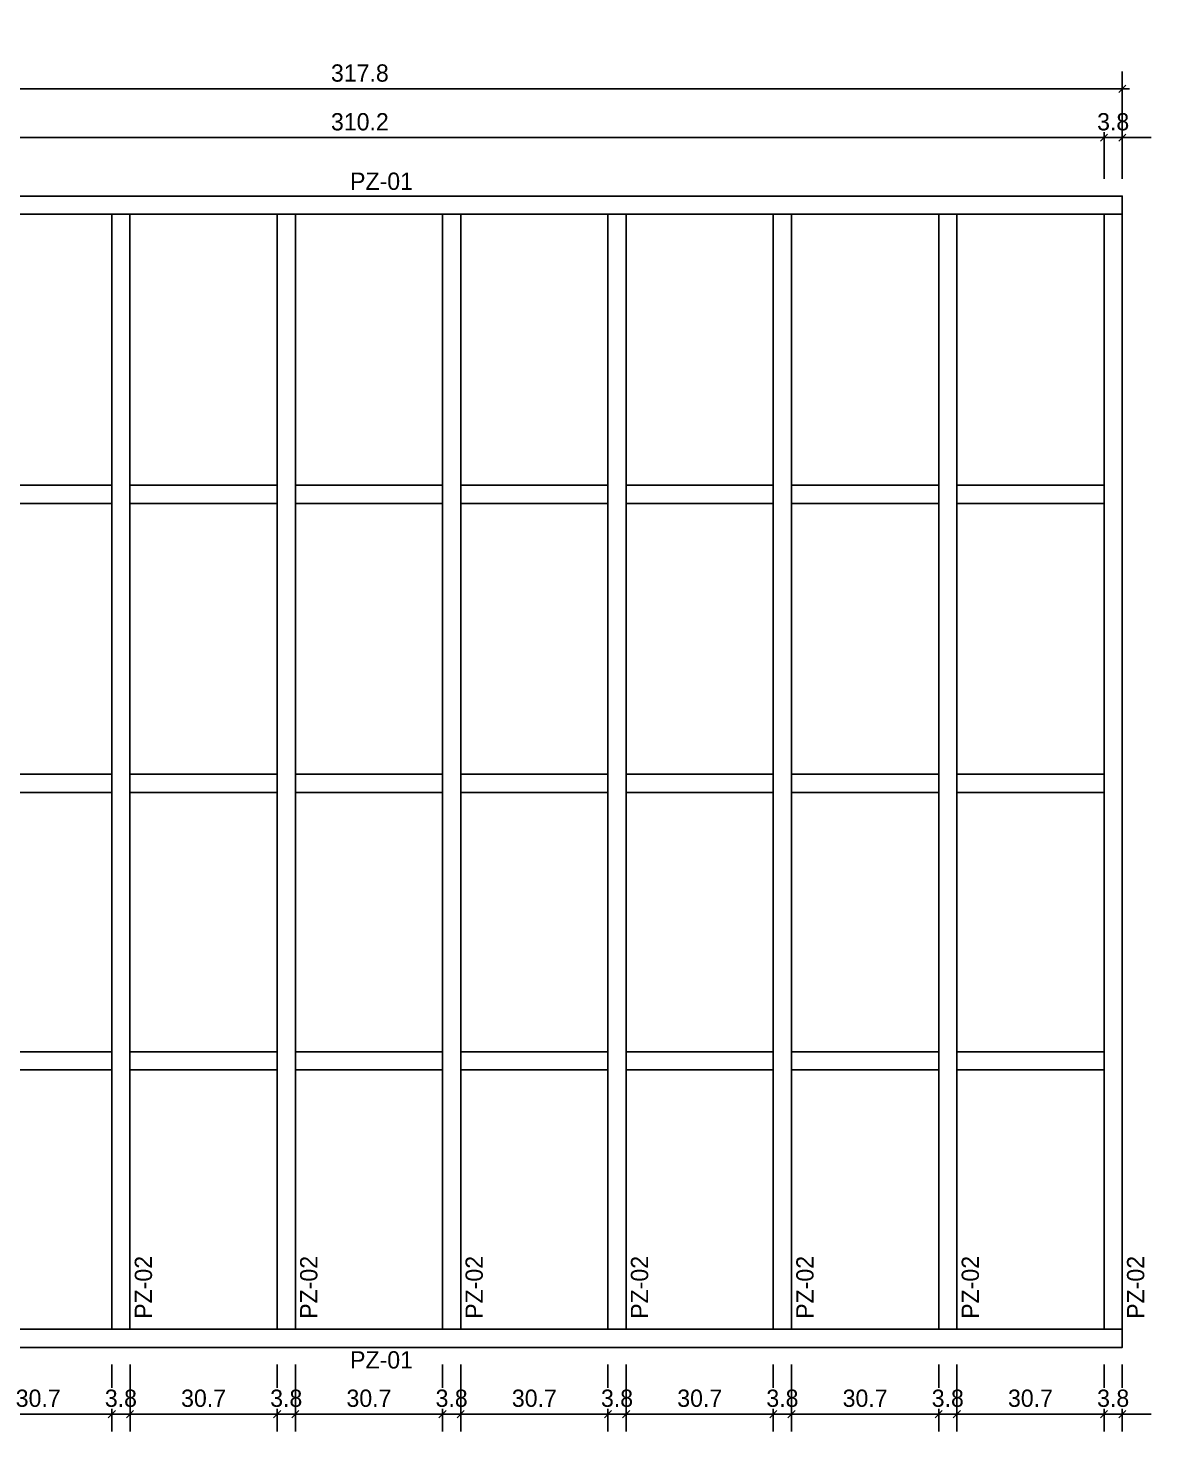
# Model space of a CAD drawing. Header units: millimetres. Extents: x 19458 to 19801, y 4351 to 4752.
# Drawn here: x 19537.325 to 19539.701, y 4504.776 to 4507.737 of the extents above; entities that cross this region are included whole.
import ezdxf

# ---------------------------------------------------------------- set-up
doc = ezdxf.new("R2010")
doc.units = ezdxf.units.MM
for name, color, linetype in [('0 @ 0.2', 7, 'Continuous'), ('cotas', 1, 'Continuous'), ('cotas @ 300', 1, 'Continuous'), ('cotas @ 400', 1, 'Continuous'), ('cotas @ 500', 1, 'Continuous'), ('PANELES PARED', 2, 'Continuous'), ('TEXTO @ 0.2', 2, 'Continuous')]:
    doc.layers.add(name, color=color, linetype=linetype)
doc.styles.add('century gothic', font='GOTHIC.TTF')
doc.styles.add('COTAS SMC', font='GOTHIC.TTF')
doc.dimstyles.new('ANOTATIVE 100 SMCONSTRUCCIONES', dxfattribs={"dimscale": 0, "dimtxt": 0.18, "dimasz": 0.15, "dimexe": 0.18, "dimexo": 0.09, "dimgap": 0.1, "dimtad": 1, "dimzin": 0, "dimdsep": 46, "dimtxsty": 'century gothic', "dimblk1": 'FLECHA1', "dimblk2": 'FLECHA1', "dimsah": 1, "dimcen": 0.18, "dimdle": 0.075, "dimclrd": 1, "dimclre": 1, "dimclrt": 2, "dimaunit": 1, "dimadec": 0, "dimazin": 0, "dimtfac": 0.75, "dimtix": 1, "dimtmove": 2, "dimatfit": 3, "dimfxl": 0.09, "dimtvp": 1.5, "dimtfill": 1, "dimtolj": 1, "dimtzin": 0, "dimarcsym": 0})
doc.dimstyles.new('ANOTATIVE CM SMCONSTRUCCIONES', dxfattribs={"dimscale": 0, "dimtxt": 0.18, "dimasz": 0.15, "dimexe": 0.18, "dimexo": 0.18, "dimgap": 0.07, "dimtad": 1, "dimdec": 1, "dimlfac": 100, "dimdsep": 46, "dimtxsty": 'century gothic', "dimblk1": 'FLECHA1', "dimblk2": 'FLECHA1', "dimsah": 1, "dimcen": 0.18, "dimdle": 0.075, "dimclrd": 1, "dimclre": 1, "dimclrt": 2, "dimaunit": 1, "dimadec": 0, "dimazin": 2, "dimtfac": 0.75, "dimtdec": 1, "dimtix": 1, "dimtmove": 2, "dimatfit": 3, "dimfxl": 0.09, "dimtvp": 1.5, "dimtfill": 1, "dimtolj": 1, "dimtzin": 0, "dimarcsym": 0})
doc.dimstyles.new('PIES SMCONSTRUCCIONES', dxfattribs={"dimscale": 0, "dimtxt": 0.18, "dimasz": 0.2, "dimexe": 0.18, "dimexo": 0, "dimgap": 0.1, "dimtad": 1, "dimdec": 0, "dimlfac": 39.370079, "dimzin": 0, "dimdsep": 46, "dimlunit": 4, "dimtxsty": 'COTAS SMC', "dimblk1": 'FLECHA1', "dimblk2": 'FLECHA1', "dimsah": 1, "dimcen": 0.2, "dimdle": 0.075, "dimclrd": 1, "dimclre": 1, "dimclrt": 2, "dimaunit": 1, "dimadec": 0, "dimazin": 0, "dimtfac": 0.75, "dimtdec": 0, "dimtix": 1, "dimtmove": 2, "dimatfit": 3, "dimfxl": 0.09, "dimtvp": 1.5, "dimtfill": 1, "dimtolj": 1, "dimtzin": 0, "dimarcsym": 0})

# ---------------------------------------------------------------- blocks, each defined once
blk = doc.blocks.new('FLECHA1')
at = {"color": 4}
blk.add_line((-0.246176, -0.248081), (0.248081, 0.25), dxfattribs=at)
at = {"color": 1}
blk.add_line((-1, 0), (0.496162, 0), dxfattribs=at)
blk = doc.blocks.new('*D1568')
at = {"layer": 'cotas', "color": 1, "lineweight": -2, "transparency": 16777216}
for p, q in [((19614.326, 4625.8448), (19614.326, 4700.8448)), ((19570.9836, 4550.8448), (19524.326, 4550.8448)), ((19614.326, 4548.4298), (19614.326, 4550.8448)), ((19570.5339, 4548.4298), (19524.326, 4548.4298)), ((19614.326, 4473.4298), (19614.326, 4398.4298))]:
    blk.add_line(p, q, dxfattribs=at)
at = {"layer": 'Defpoints', "color": 0, "transparency": 16777216}
for p in [(19614.326, 4550.8448), (19615.9836, 4550.8448), (19615.5339, 4548.4298)]:
    blk.add_point(p, dxfattribs=at)
at = {"layer": 'cotas', "color": 1, "lineweight": -2, "transparency": 16777216, "xscale": 75, "yscale": 75, "zscale": 75}
for p, rotation in [((19614.326, 4550.8448), 270), ((19614.326, 4548.4298), 90)]:
    blk.add_blockref('FLECHA1', p, dxfattribs=dict(at, rotation=rotation))
at = {"layer": 'cotas', "color": 2, "transparency": 16777216, "insert": (19517.3376, 4549.6373), "char_height": 90, "attachment_point": 5, "rotation": 90, "style": 'century gothic', "bg_fill": 3, "box_fill_scale": 1.1, "bg_fill_color": 256, "bg_fill_true_color": 13158600, "bg_fill_transparency": 0}
blk.add_mtext('\\A1;2.42', dxfattribs=at)
blk = doc.blocks.new('*D1614')
at = {"layer": 'cotas', "color": 1, "lineweight": -2, "transparency": 16777216}
for p, q in [((19614.326, 4595.8448), (19614.326, 4640.8448)), ((19588.9836, 4550.8448), (19560.326, 4550.8448)), ((19614.326, 4548.4298), (19614.326, 4550.8448)), ((19588.5339, 4548.4298), (19560.326, 4548.4298)), ((19614.326, 4503.4298), (19614.326, 4458.4298))]:
    blk.add_line(p, q, dxfattribs=at)
at = {"layer": 'Defpoints', "color": 0, "transparency": 16777216}
for p in [(19614.326, 4550.8448), (19615.9836, 4550.8448), (19615.5339, 4548.4298)]:
    blk.add_point(p, dxfattribs=at)
at = {"layer": 'cotas', "color": 1, "lineweight": -2, "transparency": 16777216, "xscale": 45, "yscale": 45, "zscale": 45}
for p, rotation in [((19614.326, 4550.8448), 270), ((19614.326, 4548.4298), 90)]:
    blk.add_blockref('FLECHA1', p, dxfattribs=dict(at, rotation=rotation))
at = {"layer": 'cotas', "color": 2, "transparency": 16777216, "insert": (19556.133, 4549.6373), "char_height": 54, "attachment_point": 5, "rotation": 90, "style": 'century gothic', "bg_fill": 3, "box_fill_scale": 1.1, "bg_fill_color": 256, "bg_fill_true_color": 13158600, "bg_fill_transparency": 0}
blk.add_mtext('\\A1;2.42', dxfattribs=at)
blk = doc.blocks.new('*D1620')
at = {"layer": 'cotas', "color": 1, "lineweight": -2, "transparency": 16777216}
for p, q in [((19614.326, 4610.8448), (19614.326, 4670.8448)), ((19579.9836, 4550.8448), (19542.326, 4550.8448)), ((19614.326, 4548.4298), (19614.326, 4550.8448)), ((19579.5339, 4548.4298), (19542.326, 4548.4298)), ((19614.326, 4488.4298), (19614.326, 4428.4298))]:
    blk.add_line(p, q, dxfattribs=at)
at = {"layer": 'Defpoints', "color": 0, "transparency": 16777216}
for p in [(19614.326, 4550.8448), (19615.9836, 4550.8448), (19615.5339, 4548.4298)]:
    blk.add_point(p, dxfattribs=at)
at = {"layer": 'cotas', "color": 1, "lineweight": -2, "transparency": 16777216, "xscale": 60, "yscale": 60, "zscale": 60}
for p, rotation in [((19614.326, 4550.8448), 270), ((19614.326, 4548.4298), 90)]:
    blk.add_blockref('FLECHA1', p, dxfattribs=dict(at, rotation=rotation))
at = {"layer": 'cotas', "color": 2, "transparency": 16777216, "insert": (19536.7353, 4549.6373), "char_height": 72, "attachment_point": 5, "rotation": 90, "style": 'century gothic', "bg_fill": 3, "box_fill_scale": 1.1, "bg_fill_color": 256, "bg_fill_true_color": 13158600, "bg_fill_transparency": 0}
blk.add_mtext('\\A1;2.42', dxfattribs=at)
blk = doc.blocks.new('*D1623')
at = {"layer": 'cotas', "color": 1, "lineweight": -2, "transparency": 16777216}
for p, q in [((19620.0128, 4651.7533), (19620.0128, 4751.7533)), ((19620.4168, 4551.7533), (19530.0128, 4551.7533)), ((19620.0128, 4550.5333), (19620.0128, 4551.7533)), ((19620.4168, 4550.5333), (19530.0128, 4550.5333)), ((19620.0128, 4450.5333), (19620.0128, 4350.5333))]:
    blk.add_line(p, q, dxfattribs=at)
at = {"layer": 'Defpoints', "color": 0, "transparency": 16777216}
for p in [(19620.0128, 4551.7533), (19620.4168, 4551.7533), (19620.4168, 4550.5333)]:
    blk.add_point(p, dxfattribs=at)
at = {"layer": 'cotas', "color": 1, "lineweight": -2, "transparency": 16777216, "xscale": 100, "yscale": 100, "zscale": 100}
for p, rotation in [((19620.0128, 4551.7533), 270), ((19620.0128, 4550.5333), 90)]:
    blk.add_blockref('FLECHA1', p, dxfattribs=dict(at, rotation=rotation))
at = {"layer": 'cotas', "color": 2, "transparency": 16777216, "insert": (19523.8809, 4551.1433), "char_height": 90, "attachment_point": 5, "rotation": 90, "style": 'COTAS SMC', "bg_fill": 3, "box_fill_scale": 1.1, "bg_fill_color": 256, "bg_fill_true_color": 13158600, "bg_fill_transparency": 0}
blk.add_mtext("\\A1;4'", dxfattribs=at)
blk = doc.blocks.new('PP7')
at = {"layer": 'PANELES PARED'}
for points in [[(19430.0932, 4526.2975), (19430.0932, 4526.3355), (19426.915, 4526.3355), (19426.915, 4526.2975)], [(19426.915, 4523.9735), (19426.953, 4523.9735), (19426.953, 4526.2975), (19426.915, 4526.2975)], [(19427.2597, 4523.9735), (19427.2977, 4523.9735), (19427.2977, 4526.2975), (19427.2597, 4526.2975)], [(19427.6044, 4523.9735), (19427.6424, 4523.9735), (19427.6424, 4526.2975), (19427.6044, 4526.2975)], [(19427.9491, 4523.9735), (19427.9871, 4523.9735), (19427.9871, 4526.2975), (19427.9491, 4526.2975)], [(19428.2938, 4523.9735), (19428.3318, 4523.9735), (19428.3318, 4526.2975), (19428.2938, 4526.2975)], [(19428.6385, 4523.9735), (19428.6765, 4523.9735), (19428.6765, 4526.2975), (19428.6385, 4526.2975)], [(19428.9832, 4523.9735), (19429.0212, 4523.9735), (19429.0212, 4526.2975), (19428.9832, 4526.2975)], [(19429.3279, 4523.9735), (19429.3659, 4523.9735), (19429.3659, 4526.2975), (19429.3279, 4526.2975)], [(19429.6725, 4523.9735), (19429.7105, 4523.9735), (19429.7105, 4526.2975), (19429.6725, 4526.2975)], [(19430.0172, 4523.9735), (19430.0552, 4523.9735), (19430.0552, 4526.2975), (19430.0172, 4526.2975)], [(19430.0552, 4523.9735), (19430.0932, 4523.9735), (19430.0932, 4526.2975), (19430.0552, 4526.2975)], [(19427.2597, 4525.6948), (19427.2597, 4525.7328), (19426.953, 4525.7328), (19426.953, 4525.6948)], [(19427.6044, 4525.6948), (19427.6044, 4525.7328), (19427.2977, 4525.7328), (19427.2977, 4525.6948)], [(19427.9491, 4525.6948), (19427.9491, 4525.7328), (19427.6424, 4525.7328), (19427.6424, 4525.6948)], [(19428.2938, 4525.6948), (19428.2938, 4525.7328), (19427.9871, 4525.7328), (19427.9871, 4525.6948)], [(19428.6385, 4525.6948), (19428.6385, 4525.7328), (19428.3318, 4525.7328), (19428.3318, 4525.6948)], [(19428.9832, 4525.6948), (19428.9832, 4525.7328), (19428.6765, 4525.7328), (19428.6765, 4525.6948)], [(19429.3279, 4525.6948), (19429.3279, 4525.7328), (19429.0212, 4525.7328), (19429.0212, 4525.6948)], [(19429.6725, 4525.6948), (19429.6725, 4525.7328), (19429.3659, 4525.7328), (19429.3659, 4525.6948)], [(19430.0172, 4525.6948), (19430.0172, 4525.7328), (19429.7105, 4525.7328), (19429.7105, 4525.6948)], [(19427.2597, 4525.0921), (19427.2597, 4525.1301), (19426.953, 4525.1301), (19426.953, 4525.0921)], [(19427.6044, 4525.0921), (19427.6044, 4525.1301), (19427.2977, 4525.1301), (19427.2977, 4525.0921)], [(19427.9491, 4525.0921), (19427.9491, 4525.1301), (19427.6424, 4525.1301), (19427.6424, 4525.0921)], [(19428.2938, 4525.0921), (19428.2938, 4525.1301), (19427.9871, 4525.1301), (19427.9871, 4525.0921)], [(19428.6385, 4525.0921), (19428.6385, 4525.1301), (19428.3318, 4525.1301), (19428.3318, 4525.0921)], [(19428.9832, 4525.0921), (19428.9832, 4525.1301), (19428.6765, 4525.1301), (19428.6765, 4525.0921)], [(19429.3279, 4525.0921), (19429.3279, 4525.1301), (19429.0212, 4525.1301), (19429.0212, 4525.0921)], [(19429.6725, 4525.0921), (19429.6725, 4525.1301), (19429.3659, 4525.1301), (19429.3659, 4525.0921)], [(19430.0172, 4525.0921), (19430.0172, 4525.1301), (19429.7105, 4525.1301), (19429.7105, 4525.0921)], [(19427.2597, 4524.5138), (19427.2597, 4524.5518), (19426.953, 4524.5518), (19426.953, 4524.5138)], [(19427.6044, 4524.5138), (19427.6044, 4524.5518), (19427.2977, 4524.5518), (19427.2977, 4524.5138)], [(19427.9491, 4524.5138), (19427.9491, 4524.5518), (19427.6424, 4524.5518), (19427.6424, 4524.5138)], [(19428.2938, 4524.5138), (19428.2938, 4524.5518), (19427.9871, 4524.5518), (19427.9871, 4524.5138)], [(19428.6385, 4524.5138), (19428.6385, 4524.5518), (19428.3318, 4524.5518), (19428.3318, 4524.5138)], [(19428.9832, 4524.5138), (19428.9832, 4524.5518), (19428.6765, 4524.5518), (19428.6765, 4524.5138)], [(19429.3279, 4524.5138), (19429.3279, 4524.5518), (19429.0212, 4524.5518), (19429.0212, 4524.5138)], [(19429.6725, 4524.5138), (19429.6725, 4524.5518), (19429.3659, 4524.5518), (19429.3659, 4524.5138)], [(19430.0172, 4524.5138), (19430.0172, 4524.5518), (19429.7105, 4524.5518), (19429.7105, 4524.5138)], [(19430.0932, 4523.9355), (19430.0932, 4523.9735), (19426.915, 4523.9735), (19426.915, 4523.9355)]]:
    blk.add_lwpolyline(points, close=True, dxfattribs=at)
blk = doc.blocks.new('*D392')
at = {"color": 1, "lineweight": -2, "transparency": 16777216}
for p, q in [((19536.4644, 4507.4233), (19536.4644, 4507.545)), ((19539.5666, 4507.4233), (19539.5666, 4507.545)), ((19536.4944, 4507.509), (19539.5366, 4507.509))]:
    blk.add_line(p, q, dxfattribs=at)
at = {"layer": 'Defpoints', "color": 0, "transparency": 16777216}
for p in [(19539.5666, 4507.509), (19536.4644, 4507.3873), (19539.5666, 4507.3873)]:
    blk.add_point(p, dxfattribs=at)
at = {"color": 1, "lineweight": -2, "transparency": 16777216, "xscale": 0.03, "yscale": 0.03, "zscale": 0.03, "rotation": 180}
blk.add_blockref('FLECHA1', (19536.4644, 4507.509), dxfattribs=at)
at = {"color": 1, "lineweight": -2, "transparency": 16777216, "xscale": 0.03, "yscale": 0.03, "zscale": 0.03}
blk.add_blockref('FLECHA1', (19539.5666, 4507.509), dxfattribs=at)
at = {"color": 2, "transparency": 16777216, "insert": (19538.0155, 4507.5419), "char_height": 0.036, "attachment_point": 5, "style": 'century gothic', "bg_fill": 3, "box_fill_scale": 1.1, "bg_fill_color": 256, "bg_fill_true_color": 13158600, "bg_fill_transparency": 0}
blk.add_mtext('\\A1;310.2', dxfattribs=at)
blk = doc.blocks.new('*D393')
at = {"color": 1, "lineweight": -2, "transparency": 16777216}
for p, q in [((19539.5666, 4507.4233), (19539.5666, 4507.545)), ((19539.6046, 4507.4233), (19539.6046, 4507.545)), ((19539.5366, 4507.509), (19539.5066, 4507.509)), ((19539.5666, 4507.509), (19539.6046, 4507.509)), ((19539.6346, 4507.509), (19539.6646, 4507.509))]:
    blk.add_line(p, q, dxfattribs=at)
at = {"layer": 'Defpoints', "color": 0, "transparency": 16777216}
for p in [(19539.5666, 4507.3873), (19539.6046, 4507.3873)]:
    blk.add_point(p, dxfattribs=at)
at = {"color": 1, "lineweight": -2, "transparency": 16777216, "xscale": 0.03, "yscale": 0.03, "zscale": 0.03}
blk.add_blockref('FLECHA1', (19539.5666, 4507.509), dxfattribs=at)
at = {"color": 1, "lineweight": -2, "transparency": 16777216, "xscale": 0.03, "yscale": 0.03, "zscale": 0.03, "rotation": 180}
blk.add_blockref('FLECHA1', (19539.6046, 4507.509), dxfattribs=at)
at = {"color": 2, "transparency": 16777216, "insert": (19539.5856, 4507.5419), "char_height": 0.036, "attachment_point": 5, "style": 'century gothic', "bg_fill": 3, "box_fill_scale": 1.1, "bg_fill_color": 256, "bg_fill_true_color": 13158600, "bg_fill_transparency": 0}
blk.add_mtext('\\A1;3.8', dxfattribs=at)
at = {"layer": 'Defpoints', "color": 0, "transparency": 16777216}
blk.add_point((19539.6046, 4507.509), dxfattribs=at)
blk = doc.blocks.new('*D394')
at = {"color": 1, "lineweight": -2, "transparency": 16777216}
for p, q in [((19536.4264, 4507.4233), (19536.4264, 4507.6466)), ((19539.6046, 4507.4233), (19539.6046, 4507.6466)), ((19536.4564, 4507.6106), (19539.5746, 4507.6106))]:
    blk.add_line(p, q, dxfattribs=at)
at = {"layer": 'Defpoints', "color": 0, "transparency": 16777216}
for p in [(19539.6046, 4507.6106), (19536.4264, 4507.3873), (19539.6046, 4507.3873)]:
    blk.add_point(p, dxfattribs=at)
at = {"color": 1, "lineweight": -2, "transparency": 16777216, "xscale": 0.03, "yscale": 0.03, "zscale": 0.03, "rotation": 180}
blk.add_blockref('FLECHA1', (19536.4264, 4507.6106), dxfattribs=at)
at = {"color": 1, "lineweight": -2, "transparency": 16777216, "xscale": 0.03, "yscale": 0.03, "zscale": 0.03}
blk.add_blockref('FLECHA1', (19539.6046, 4507.6106), dxfattribs=at)
at = {"color": 2, "transparency": 16777216, "insert": (19538.0155, 4507.6435), "char_height": 0.036, "attachment_point": 5, "style": 'century gothic', "bg_fill": 3, "box_fill_scale": 1.1, "bg_fill_color": 256, "bg_fill_true_color": 13158600, "bg_fill_transparency": 0}
blk.add_mtext('\\A1;317.8', dxfattribs=at)
blk = doc.blocks.new('*D400')
at = {"color": 1, "lineweight": -2, "transparency": 16777216}
for p, q in [((19537.1918, 4504.9513), (19537.1918, 4504.8121)), ((19537.4985, 4504.9513), (19537.4985, 4504.8121)), ((19537.2218, 4504.8481), (19537.4685, 4504.8481))]:
    blk.add_line(p, q, dxfattribs=at)
at = {"layer": 'Defpoints', "color": 0, "transparency": 16777216}
for p in [(19537.1918, 4504.9873), (19537.4985, 4504.9873), (19537.4985, 4504.8481)]:
    blk.add_point(p, dxfattribs=at)
at = {"color": 1, "lineweight": -2, "transparency": 16777216, "xscale": 0.03, "yscale": 0.03, "zscale": 0.03, "rotation": 180}
blk.add_blockref('FLECHA1', (19537.1918, 4504.8481), dxfattribs=at)
at = {"color": 1, "lineweight": -2, "transparency": 16777216, "xscale": 0.03, "yscale": 0.03, "zscale": 0.03}
blk.add_blockref('FLECHA1', (19537.4985, 4504.8481), dxfattribs=at)
at = {"color": 2, "transparency": 16777216, "insert": (19537.3451, 4504.881), "char_height": 0.036, "attachment_point": 5, "style": 'century gothic', "bg_fill": 3, "box_fill_scale": 1.1, "bg_fill_color": 256, "bg_fill_true_color": 13158600, "bg_fill_transparency": 0}
blk.add_mtext('\\A1;30.7', dxfattribs=at)
blk = doc.blocks.new('*D401')
at = {"color": 1, "lineweight": -2, "transparency": 16777216}
for p, q in [((19537.4985, 4504.9513), (19537.4985, 4504.8121)), ((19537.5365, 4504.9513), (19537.5365, 4504.8121)), ((19537.4685, 4504.8481), (19537.4385, 4504.8481)), ((19537.4985, 4504.8481), (19537.5365, 4504.8481)), ((19537.5665, 4504.8481), (19537.5965, 4504.8481))]:
    blk.add_line(p, q, dxfattribs=at)
at = {"layer": 'Defpoints', "color": 0, "transparency": 16777216}
for p in [(19537.4985, 4504.9873), (19537.5365, 4504.9873)]:
    blk.add_point(p, dxfattribs=at)
at = {"color": 1, "lineweight": -2, "transparency": 16777216, "xscale": 0.03, "yscale": 0.03, "zscale": 0.03}
blk.add_blockref('FLECHA1', (19537.4985, 4504.8481), dxfattribs=at)
at = {"color": 1, "lineweight": -2, "transparency": 16777216, "xscale": 0.03, "yscale": 0.03, "zscale": 0.03, "rotation": 180}
blk.add_blockref('FLECHA1', (19537.5365, 4504.8481), dxfattribs=at)
at = {"color": 2, "transparency": 16777216, "insert": (19537.5175, 4504.881), "char_height": 0.036, "attachment_point": 5, "style": 'century gothic', "bg_fill": 3, "box_fill_scale": 1.1, "bg_fill_color": 256, "bg_fill_true_color": 13158600, "bg_fill_transparency": 0}
blk.add_mtext('\\A1;3.8', dxfattribs=at)
at = {"layer": 'Defpoints', "color": 0, "transparency": 16777216}
blk.add_point((19537.5365, 4504.8481), dxfattribs=at)
blk = doc.blocks.new('*D402')
at = {"color": 1, "lineweight": -2, "transparency": 16777216}
for p, q in [((19537.5365, 4504.9513), (19537.5365, 4504.8121)), ((19537.8431, 4504.9513), (19537.8431, 4504.8121)), ((19537.5665, 4504.8481), (19537.8131, 4504.8481))]:
    blk.add_line(p, q, dxfattribs=at)
at = {"layer": 'Defpoints', "color": 0, "transparency": 16777216}
for p in [(19537.5365, 4504.9873), (19537.8431, 4504.9873), (19537.8431, 4504.8481)]:
    blk.add_point(p, dxfattribs=at)
at = {"color": 1, "lineweight": -2, "transparency": 16777216, "xscale": 0.03, "yscale": 0.03, "zscale": 0.03, "rotation": 180}
blk.add_blockref('FLECHA1', (19537.5365, 4504.8481), dxfattribs=at)
at = {"color": 1, "lineweight": -2, "transparency": 16777216, "xscale": 0.03, "yscale": 0.03, "zscale": 0.03}
blk.add_blockref('FLECHA1', (19537.8431, 4504.8481), dxfattribs=at)
at = {"color": 2, "transparency": 16777216, "insert": (19537.6898, 4504.881), "char_height": 0.036, "attachment_point": 5, "style": 'century gothic', "bg_fill": 3, "box_fill_scale": 1.1, "bg_fill_color": 256, "bg_fill_true_color": 13158600, "bg_fill_transparency": 0}
blk.add_mtext('\\A1;30.7', dxfattribs=at)
blk = doc.blocks.new('*D403')
at = {"color": 1, "lineweight": -2, "transparency": 16777216}
for p, q in [((19537.8431, 4504.9513), (19537.8431, 4504.8121)), ((19537.8811, 4504.9513), (19537.8811, 4504.8121)), ((19537.8131, 4504.8481), (19537.7831, 4504.8481)), ((19537.8431, 4504.8481), (19537.8811, 4504.8481)), ((19537.9111, 4504.8481), (19537.9411, 4504.8481))]:
    blk.add_line(p, q, dxfattribs=at)
at = {"layer": 'Defpoints', "color": 0, "transparency": 16777216}
for p in [(19537.8431, 4504.9873), (19537.8811, 4504.9873)]:
    blk.add_point(p, dxfattribs=at)
at = {"color": 1, "lineweight": -2, "transparency": 16777216, "xscale": 0.03, "yscale": 0.03, "zscale": 0.03}
blk.add_blockref('FLECHA1', (19537.8431, 4504.8481), dxfattribs=at)
at = {"color": 1, "lineweight": -2, "transparency": 16777216, "xscale": 0.03, "yscale": 0.03, "zscale": 0.03, "rotation": 180}
blk.add_blockref('FLECHA1', (19537.8811, 4504.8481), dxfattribs=at)
at = {"color": 2, "transparency": 16777216, "insert": (19537.8621, 4504.881), "char_height": 0.036, "attachment_point": 5, "style": 'century gothic', "bg_fill": 3, "box_fill_scale": 1.1, "bg_fill_color": 256, "bg_fill_true_color": 13158600, "bg_fill_transparency": 0}
blk.add_mtext('\\A1;3.8', dxfattribs=at)
at = {"layer": 'Defpoints', "color": 0, "transparency": 16777216}
blk.add_point((19537.8811, 4504.8481), dxfattribs=at)
blk = doc.blocks.new('*D404')
at = {"color": 1, "lineweight": -2, "transparency": 16777216}
for p, q in [((19537.8811, 4504.9513), (19537.8811, 4504.8121)), ((19538.1878, 4504.9513), (19538.1878, 4504.8121)), ((19537.9111, 4504.8481), (19538.1578, 4504.8481))]:
    blk.add_line(p, q, dxfattribs=at)
at = {"layer": 'Defpoints', "color": 0, "transparency": 16777216}
for p in [(19537.8811, 4504.9873), (19538.1878, 4504.9873), (19538.1878, 4504.8481)]:
    blk.add_point(p, dxfattribs=at)
at = {"color": 1, "lineweight": -2, "transparency": 16777216, "xscale": 0.03, "yscale": 0.03, "zscale": 0.03, "rotation": 180}
blk.add_blockref('FLECHA1', (19537.8811, 4504.8481), dxfattribs=at)
at = {"color": 1, "lineweight": -2, "transparency": 16777216, "xscale": 0.03, "yscale": 0.03, "zscale": 0.03}
blk.add_blockref('FLECHA1', (19538.1878, 4504.8481), dxfattribs=at)
at = {"color": 2, "transparency": 16777216, "insert": (19538.0345, 4504.881), "char_height": 0.036, "attachment_point": 5, "style": 'century gothic', "bg_fill": 3, "box_fill_scale": 1.1, "bg_fill_color": 256, "bg_fill_true_color": 13158600, "bg_fill_transparency": 0}
blk.add_mtext('\\A1;30.7', dxfattribs=at)
blk = doc.blocks.new('*D405')
at = {"color": 1, "lineweight": -2, "transparency": 16777216}
for p, q in [((19538.1878, 4504.9513), (19538.1878, 4504.8121)), ((19538.2258, 4504.9513), (19538.2258, 4504.8121)), ((19538.1578, 4504.8481), (19538.1278, 4504.8481)), ((19538.1878, 4504.8481), (19538.2258, 4504.8481)), ((19538.2558, 4504.8481), (19538.2858, 4504.8481))]:
    blk.add_line(p, q, dxfattribs=at)
at = {"layer": 'Defpoints', "color": 0, "transparency": 16777216}
for p in [(19538.1878, 4504.9873), (19538.2258, 4504.9873)]:
    blk.add_point(p, dxfattribs=at)
at = {"color": 1, "lineweight": -2, "transparency": 16777216, "xscale": 0.03, "yscale": 0.03, "zscale": 0.03}
blk.add_blockref('FLECHA1', (19538.1878, 4504.8481), dxfattribs=at)
at = {"color": 1, "lineweight": -2, "transparency": 16777216, "xscale": 0.03, "yscale": 0.03, "zscale": 0.03, "rotation": 180}
blk.add_blockref('FLECHA1', (19538.2258, 4504.8481), dxfattribs=at)
at = {"color": 2, "transparency": 16777216, "insert": (19538.2068, 4504.881), "char_height": 0.036, "attachment_point": 5, "style": 'century gothic', "bg_fill": 3, "box_fill_scale": 1.1, "bg_fill_color": 256, "bg_fill_true_color": 13158600, "bg_fill_transparency": 0}
blk.add_mtext('\\A1;3.8', dxfattribs=at)
at = {"layer": 'Defpoints', "color": 0, "transparency": 16777216}
blk.add_point((19538.2258, 4504.8481), dxfattribs=at)
blk = doc.blocks.new('*D406')
at = {"color": 1, "lineweight": -2, "transparency": 16777216}
for p, q in [((19538.2258, 4504.9513), (19538.2258, 4504.8121)), ((19538.5325, 4504.9513), (19538.5325, 4504.8121)), ((19538.2558, 4504.8481), (19538.5025, 4504.8481))]:
    blk.add_line(p, q, dxfattribs=at)
at = {"layer": 'Defpoints', "color": 0, "transparency": 16777216}
for p in [(19538.2258, 4504.9873), (19538.5325, 4504.9873), (19538.5325, 4504.8481)]:
    blk.add_point(p, dxfattribs=at)
at = {"color": 1, "lineweight": -2, "transparency": 16777216, "xscale": 0.03, "yscale": 0.03, "zscale": 0.03, "rotation": 180}
blk.add_blockref('FLECHA1', (19538.2258, 4504.8481), dxfattribs=at)
at = {"color": 1, "lineweight": -2, "transparency": 16777216, "xscale": 0.03, "yscale": 0.03, "zscale": 0.03}
blk.add_blockref('FLECHA1', (19538.5325, 4504.8481), dxfattribs=at)
at = {"color": 2, "transparency": 16777216, "insert": (19538.3792, 4504.881), "char_height": 0.036, "attachment_point": 5, "style": 'century gothic', "bg_fill": 3, "box_fill_scale": 1.1, "bg_fill_color": 256, "bg_fill_true_color": 13158600, "bg_fill_transparency": 0}
blk.add_mtext('\\A1;30.7', dxfattribs=at)
blk = doc.blocks.new('*D407')
at = {"color": 1, "lineweight": -2, "transparency": 16777216}
for p, q in [((19538.5325, 4504.9513), (19538.5325, 4504.8121)), ((19538.5705, 4504.9513), (19538.5705, 4504.8121)), ((19538.5025, 4504.8481), (19538.4725, 4504.8481)), ((19538.5325, 4504.8481), (19538.5705, 4504.8481)), ((19538.6005, 4504.8481), (19538.6305, 4504.8481))]:
    blk.add_line(p, q, dxfattribs=at)
at = {"layer": 'Defpoints', "color": 0, "transparency": 16777216}
for p in [(19538.5325, 4504.9873), (19538.5705, 4504.9873)]:
    blk.add_point(p, dxfattribs=at)
at = {"color": 1, "lineweight": -2, "transparency": 16777216, "xscale": 0.03, "yscale": 0.03, "zscale": 0.03}
blk.add_blockref('FLECHA1', (19538.5325, 4504.8481), dxfattribs=at)
at = {"color": 1, "lineweight": -2, "transparency": 16777216, "xscale": 0.03, "yscale": 0.03, "zscale": 0.03, "rotation": 180}
blk.add_blockref('FLECHA1', (19538.5705, 4504.8481), dxfattribs=at)
at = {"color": 2, "transparency": 16777216, "insert": (19538.5515, 4504.881), "char_height": 0.036, "attachment_point": 5, "style": 'century gothic', "bg_fill": 3, "box_fill_scale": 1.1, "bg_fill_color": 256, "bg_fill_true_color": 13158600, "bg_fill_transparency": 0}
blk.add_mtext('\\A1;3.8', dxfattribs=at)
at = {"layer": 'Defpoints', "color": 0, "transparency": 16777216}
blk.add_point((19538.5705, 4504.8481), dxfattribs=at)
blk = doc.blocks.new('*D408')
at = {"color": 1, "lineweight": -2, "transparency": 16777216}
for p, q in [((19538.5705, 4504.9513), (19538.5705, 4504.8121)), ((19538.8772, 4504.9513), (19538.8772, 4504.8121)), ((19538.6005, 4504.8481), (19538.8472, 4504.8481))]:
    blk.add_line(p, q, dxfattribs=at)
at = {"layer": 'Defpoints', "color": 0, "transparency": 16777216}
for p in [(19538.5705, 4504.9873), (19538.8772, 4504.9873), (19538.8772, 4504.8481)]:
    blk.add_point(p, dxfattribs=at)
at = {"color": 1, "lineweight": -2, "transparency": 16777216, "xscale": 0.03, "yscale": 0.03, "zscale": 0.03, "rotation": 180}
blk.add_blockref('FLECHA1', (19538.5705, 4504.8481), dxfattribs=at)
at = {"color": 1, "lineweight": -2, "transparency": 16777216, "xscale": 0.03, "yscale": 0.03, "zscale": 0.03}
blk.add_blockref('FLECHA1', (19538.8772, 4504.8481), dxfattribs=at)
at = {"color": 2, "transparency": 16777216, "insert": (19538.7239, 4504.881), "char_height": 0.036, "attachment_point": 5, "style": 'century gothic', "bg_fill": 3, "box_fill_scale": 1.1, "bg_fill_color": 256, "bg_fill_true_color": 13158600, "bg_fill_transparency": 0}
blk.add_mtext('\\A1;30.7', dxfattribs=at)
blk = doc.blocks.new('*D409')
at = {"color": 1, "lineweight": -2, "transparency": 16777216}
for p, q in [((19538.8772, 4504.9513), (19538.8772, 4504.8121)), ((19538.9152, 4504.9513), (19538.9152, 4504.8121)), ((19538.8472, 4504.8481), (19538.8172, 4504.8481)), ((19538.8772, 4504.8481), (19538.9152, 4504.8481)), ((19538.9452, 4504.8481), (19538.9752, 4504.8481))]:
    blk.add_line(p, q, dxfattribs=at)
at = {"layer": 'Defpoints', "color": 0, "transparency": 16777216}
for p in [(19538.8772, 4504.9873), (19538.9152, 4504.9873)]:
    blk.add_point(p, dxfattribs=at)
at = {"color": 1, "lineweight": -2, "transparency": 16777216, "xscale": 0.03, "yscale": 0.03, "zscale": 0.03}
blk.add_blockref('FLECHA1', (19538.8772, 4504.8481), dxfattribs=at)
at = {"color": 1, "lineweight": -2, "transparency": 16777216, "xscale": 0.03, "yscale": 0.03, "zscale": 0.03, "rotation": 180}
blk.add_blockref('FLECHA1', (19538.9152, 4504.8481), dxfattribs=at)
at = {"color": 2, "transparency": 16777216, "insert": (19538.8962, 4504.881), "char_height": 0.036, "attachment_point": 5, "style": 'century gothic', "bg_fill": 3, "box_fill_scale": 1.1, "bg_fill_color": 256, "bg_fill_true_color": 13158600, "bg_fill_transparency": 0}
blk.add_mtext('\\A1;3.8', dxfattribs=at)
at = {"layer": 'Defpoints', "color": 0, "transparency": 16777216}
blk.add_point((19538.9152, 4504.8481), dxfattribs=at)
blk = doc.blocks.new('*D410')
at = {"color": 1, "lineweight": -2, "transparency": 16777216}
for p, q in [((19538.9152, 4504.9513), (19538.9152, 4504.8121)), ((19539.2219, 4504.9513), (19539.2219, 4504.8121)), ((19538.9452, 4504.8481), (19539.1919, 4504.8481))]:
    blk.add_line(p, q, dxfattribs=at)
at = {"layer": 'Defpoints', "color": 0, "transparency": 16777216}
for p in [(19538.9152, 4504.9873), (19539.2219, 4504.9873), (19539.2219, 4504.8481)]:
    blk.add_point(p, dxfattribs=at)
at = {"color": 1, "lineweight": -2, "transparency": 16777216, "xscale": 0.03, "yscale": 0.03, "zscale": 0.03, "rotation": 180}
blk.add_blockref('FLECHA1', (19538.9152, 4504.8481), dxfattribs=at)
at = {"color": 1, "lineweight": -2, "transparency": 16777216, "xscale": 0.03, "yscale": 0.03, "zscale": 0.03}
blk.add_blockref('FLECHA1', (19539.2219, 4504.8481), dxfattribs=at)
at = {"color": 2, "transparency": 16777216, "insert": (19539.0686, 4504.881), "char_height": 0.036, "attachment_point": 5, "style": 'century gothic', "bg_fill": 3, "box_fill_scale": 1.1, "bg_fill_color": 256, "bg_fill_true_color": 13158600, "bg_fill_transparency": 0}
blk.add_mtext('\\A1;30.7', dxfattribs=at)
blk = doc.blocks.new('*D411')
at = {"color": 1, "lineweight": -2, "transparency": 16777216}
for p, q in [((19539.2219, 4504.9513), (19539.2219, 4504.8121)), ((19539.2599, 4504.9513), (19539.2599, 4504.8121)), ((19539.1919, 4504.8481), (19539.1619, 4504.8481)), ((19539.2219, 4504.8481), (19539.2599, 4504.8481)), ((19539.2899, 4504.8481), (19539.3199, 4504.8481))]:
    blk.add_line(p, q, dxfattribs=at)
at = {"layer": 'Defpoints', "color": 0, "transparency": 16777216}
for p in [(19539.2219, 4504.9873), (19539.2599, 4504.9873)]:
    blk.add_point(p, dxfattribs=at)
at = {"color": 1, "lineweight": -2, "transparency": 16777216, "xscale": 0.03, "yscale": 0.03, "zscale": 0.03}
blk.add_blockref('FLECHA1', (19539.2219, 4504.8481), dxfattribs=at)
at = {"color": 1, "lineweight": -2, "transparency": 16777216, "xscale": 0.03, "yscale": 0.03, "zscale": 0.03, "rotation": 180}
blk.add_blockref('FLECHA1', (19539.2599, 4504.8481), dxfattribs=at)
at = {"color": 2, "transparency": 16777216, "insert": (19539.2409, 4504.881), "char_height": 0.036, "attachment_point": 5, "style": 'century gothic', "bg_fill": 3, "box_fill_scale": 1.1, "bg_fill_color": 256, "bg_fill_true_color": 13158600, "bg_fill_transparency": 0}
blk.add_mtext('\\A1;3.8', dxfattribs=at)
at = {"layer": 'Defpoints', "color": 0, "transparency": 16777216}
blk.add_point((19539.2599, 4504.8481), dxfattribs=at)
blk = doc.blocks.new('*D412')
at = {"color": 1, "lineweight": -2, "transparency": 16777216}
for p, q in [((19539.2599, 4504.9513), (19539.2599, 4504.8121)), ((19539.5666, 4504.9513), (19539.5666, 4504.8121)), ((19539.2899, 4504.8481), (19539.5366, 4504.8481))]:
    blk.add_line(p, q, dxfattribs=at)
at = {"layer": 'Defpoints', "color": 0, "transparency": 16777216}
for p in [(19539.2599, 4504.9873), (19539.5666, 4504.9873), (19539.5666, 4504.8481)]:
    blk.add_point(p, dxfattribs=at)
at = {"color": 1, "lineweight": -2, "transparency": 16777216, "xscale": 0.03, "yscale": 0.03, "zscale": 0.03, "rotation": 180}
blk.add_blockref('FLECHA1', (19539.2599, 4504.8481), dxfattribs=at)
at = {"color": 1, "lineweight": -2, "transparency": 16777216, "xscale": 0.03, "yscale": 0.03, "zscale": 0.03}
blk.add_blockref('FLECHA1', (19539.5666, 4504.8481), dxfattribs=at)
at = {"color": 2, "transparency": 16777216, "insert": (19539.4132, 4504.881), "char_height": 0.036, "attachment_point": 5, "style": 'century gothic', "bg_fill": 3, "box_fill_scale": 1.1, "bg_fill_color": 256, "bg_fill_true_color": 13158600, "bg_fill_transparency": 0}
blk.add_mtext('\\A1;30.7', dxfattribs=at)
blk = doc.blocks.new('*D413')
at = {"color": 1, "lineweight": -2, "transparency": 16777216}
for p, q in [((19539.5666, 4504.9513), (19539.5666, 4504.8121)), ((19539.6046, 4504.9513), (19539.6046, 4504.8121)), ((19539.5366, 4504.8481), (19539.5066, 4504.8481)), ((19539.5666, 4504.8481), (19539.6046, 4504.8481)), ((19539.6346, 4504.8481), (19539.6646, 4504.8481))]:
    blk.add_line(p, q, dxfattribs=at)
at = {"layer": 'Defpoints', "color": 0, "transparency": 16777216}
for p in [(19539.5666, 4504.9873), (19539.6046, 4504.9873)]:
    blk.add_point(p, dxfattribs=at)
at = {"color": 1, "lineweight": -2, "transparency": 16777216, "xscale": 0.03, "yscale": 0.03, "zscale": 0.03}
blk.add_blockref('FLECHA1', (19539.5666, 4504.8481), dxfattribs=at)
at = {"color": 1, "lineweight": -2, "transparency": 16777216, "xscale": 0.03, "yscale": 0.03, "zscale": 0.03, "rotation": 180}
blk.add_blockref('FLECHA1', (19539.6046, 4504.8481), dxfattribs=at)
at = {"color": 2, "transparency": 16777216, "insert": (19539.5856, 4504.881), "char_height": 0.036, "attachment_point": 5, "style": 'century gothic', "bg_fill": 3, "box_fill_scale": 1.1, "bg_fill_color": 256, "bg_fill_true_color": 13158600, "bg_fill_transparency": 0}
blk.add_mtext('\\A1;3.8', dxfattribs=at)
at = {"layer": 'Defpoints', "color": 0, "transparency": 16777216}
blk.add_point((19539.6046, 4504.8481), dxfattribs=at)
blk = doc.blocks.new('*U1729')
at = {"layer": 'cotas @ 500'}
dim = blk.add_linear_dim(base=(19614.3260382735, 4550.8448237801), p1=(19615.5338597089, 4548.4298237801), p2=(19615.9836080801, 4550.8448237801), angle=90, dimstyle='ANOTATIVE 100 SMCONSTRUCCIONES', override={"dimscale": 500, "dimtix": 1, "dimtofl": 1, "dimtmove": 1, "dimatfit": 1}, dxfattribs=at)
dim.commit()
dim.dimension.update_dxf_attribs({"geometry": '*D1568', "text_midpoint": (19517.3375950376, 4549.6373237801)})
at = {"layer": 'cotas @ 300'}
dim = blk.add_linear_dim(base=(19614.3260382735, 4550.8448237801), p1=(19615.5338597089, 4548.4298237801), p2=(19615.9836080801, 4550.8448237801), angle=90, dimstyle='ANOTATIVE 100 SMCONSTRUCCIONES', override={"dimscale": 300, "dimtix": 1, "dimtofl": 1, "dimtmove": 1, "dimatfit": 1}, dxfattribs=at)
dim.commit()
dim.dimension.update_dxf_attribs({"geometry": '*D1614', "text_midpoint": (19556.132972332, 4549.6373237801)})
at = {"layer": 'cotas @ 400'}
dim = blk.add_linear_dim(base=(19614.3260382735, 4550.8448237801), p1=(19615.5338597089, 4548.4298237801), p2=(19615.9836080801, 4550.8448237801), angle=90, dimstyle='ANOTATIVE 100 SMCONSTRUCCIONES', override={"dimscale": 400, "dimtix": 1, "dimtofl": 1, "dimtmove": 1, "dimatfit": 1}, dxfattribs=at)
dim.commit()
dim.dimension.update_dxf_attribs({"geometry": '*D1620', "text_midpoint": (19536.7352836848, 4549.6373237801)})
blk = doc.blocks.new('*U1731')
at = {"layer": 'cotas @ 500'}
dim = blk.add_linear_dim(base=(19620.0128, 4551.7533), p1=(19620.4168, 4550.5333), p2=(19620.4168, 4551.7533), angle=90, dimstyle='PIES SMCONSTRUCCIONES', override={"dimscale": 500, "dimtix": 1, "dimtofl": 1, "dimtmove": 2, "dimatfit": 3}, dxfattribs=at)
dim.commit()
dim.dimension.update_dxf_attribs({"geometry": '*D1623', "text_midpoint": (19523.8809, 4551.1433)})

msp = doc.modelspace()

# ---------------------------------------------------------------- block references
at = {"layer": 'cotas'}
msp.add_blockref('*U1729', (0, 0), dxfattribs=at)

# ---------------------------------------------------------------- next in the draw order: block references
msp.add_blockref('*U1731', (0, 0), dxfattribs=at)

# ---------------------------------------------------------------- next in the draw order: block references
at = {"xscale": -1}
msp.add_blockref('PP7', (38966.5196, -18.9482), dxfattribs=at)

# ---------------------------------------------------------------- next in the draw order: texts
at = {"layer": 'TEXTO @ 0.2', "color": 2, "char_height": 0.036, "width": 0.095414, "attachment_point": 1, "rotation": 90, "style": 'century gothic'}
for insert in [(19537.5463, 4505.0468), (19537.891, 4505.0468), (19538.2357, 4505.0468), (19538.5804, 4505.0468), (19538.9251, 4505.0468), (19539.2698, 4505.0468), (19539.6144, 4505.0468)]:
    msp.add_mtext('PZ-02 ', dxfattribs=dict(at, insert=insert))

# ---------------------------------------------------------------- next in the draw order: dimensions: what is measured, and where the dimension line sits
at = {"layer": '0 @ 0.2'}
for base, p1, p2, picture, middle in [((19539.5666, 4507.509), (19536.4644, 4507.3873), (19539.5666, 4507.3873), '*D392', (19538.0155, 4507.5419)), ((19537.4985, 4504.8481), (19537.1918, 4504.9873), (19537.4985, 4504.9873), '*D400', (19537.3451, 4504.881))]:
    dim = msp.add_linear_dim(base=base, p1=p1, p2=p2, dimstyle='ANOTATIVE CM SMCONSTRUCCIONES', override={"dimscale": 0.2, "dimtix": 1, "dimtofl": 1, "dimtmove": 2, "dimatfit": 3}, dxfattribs=at)
    dim.commit()
    dim.dimension.update_dxf_attribs({"geometry": picture, "text_midpoint": middle})

# ---------------------------------------------------------------- next in the draw order: dimensions: what is measured, and where the dimension line sits
for base, p1, p2, picture, middle in [((19539.6046, 4507.509), (19539.5666, 4507.3873), (19539.6046, 4507.3873), '*D393', (19539.5856, 4507.5419)), ((19537.5365, 4504.8481), (19537.4985, 4504.9873), (19537.5365, 4504.9873), '*D401', (19537.5175, 4504.881))]:
    dim = msp.add_linear_dim(base=base, p1=p1, p2=p2, dimstyle='ANOTATIVE CM SMCONSTRUCCIONES', override={"dimscale": 0.2, "dimtix": 1, "dimtofl": 1, "dimtmove": 2, "dimatfit": 3}, dxfattribs=at)
    dim.commit()
    dim.dimension.update_dxf_attribs({"geometry": picture, "text_midpoint": middle})

# ---------------------------------------------------------------- next in the draw order: dimensions: what is measured, and where the dimension line sits
for base, p1, p2, picture, middle in [((19539.6046, 4507.6106), (19536.4264, 4507.3873), (19539.6046, 4507.3873), '*D394', (19538.0155, 4507.6435)), ((19537.8431, 4504.8481), (19537.5365, 4504.9873), (19537.8431, 4504.9873), '*D402', (19537.6898, 4504.881))]:
    dim = msp.add_linear_dim(base=base, p1=p1, p2=p2, dimstyle='ANOTATIVE CM SMCONSTRUCCIONES', override={"dimscale": 0.2, "dimtix": 1, "dimtofl": 1, "dimtmove": 2, "dimatfit": 3}, dxfattribs=at)
    dim.commit()
    dim.dimension.update_dxf_attribs({"geometry": picture, "text_midpoint": middle})

# ---------------------------------------------------------------- next in the draw order: texts
at = {"layer": 'TEXTO @ 0.2', "color": 2, "insert": (19537.9951, 4507.4362), "char_height": 0.036, "width": 0.095414, "attachment_point": 1, "style": 'century gothic'}
msp.add_mtext('PZ-01 ', dxfattribs=at)

# ---------------------------------------------------------------- next in the draw order: dimensions: what is measured, and where the dimension line sits
at = {"layer": '0 @ 0.2'}
dim = msp.add_linear_dim(base=(19537.8811, 4504.8481), p1=(19537.8431, 4504.9873), p2=(19537.8811, 4504.9873), dimstyle='ANOTATIVE CM SMCONSTRUCCIONES', override={"dimscale": 0.2, "dimtix": 1, "dimtofl": 1, "dimtmove": 2, "dimatfit": 3}, dxfattribs=at)
dim.commit()
dim.dimension.update_dxf_attribs({"geometry": '*D403', "text_midpoint": (19537.8621, 4504.881)})

# ---------------------------------------------------------------- next in the draw order: dimensions: what is measured, and where the dimension line sits
dim = msp.add_linear_dim(base=(19538.1878, 4504.8481), p1=(19537.8811, 4504.9873), p2=(19538.1878, 4504.9873), dimstyle='ANOTATIVE CM SMCONSTRUCCIONES', override={"dimscale": 0.2, "dimtix": 1, "dimtofl": 1, "dimtmove": 2, "dimatfit": 3}, dxfattribs=at)
dim.commit()
dim.dimension.update_dxf_attribs({"geometry": '*D404', "text_midpoint": (19538.0345, 4504.881)})

# ---------------------------------------------------------------- next in the draw order: dimensions: what is measured, and where the dimension line sits
dim = msp.add_linear_dim(base=(19538.2258, 4504.8481), p1=(19538.1878, 4504.9873), p2=(19538.2258, 4504.9873), dimstyle='ANOTATIVE CM SMCONSTRUCCIONES', override={"dimscale": 0.2, "dimtix": 1, "dimtofl": 1, "dimtmove": 2, "dimatfit": 3}, dxfattribs=at)
dim.commit()
dim.dimension.update_dxf_attribs({"geometry": '*D405', "text_midpoint": (19538.2068, 4504.881)})

# ---------------------------------------------------------------- next in the draw order: texts
at = {"layer": 'TEXTO @ 0.2', "color": 2, "insert": (19537.9951, 4504.9792), "char_height": 0.036, "width": 0.095414, "attachment_point": 1, "style": 'century gothic'}
msp.add_mtext('PZ-01 ', dxfattribs=at)

# ---------------------------------------------------------------- next in the draw order: dimensions: what is measured, and where the dimension line sits
at = {"layer": '0 @ 0.2'}
dim = msp.add_linear_dim(base=(19538.5325, 4504.8481), p1=(19538.2258, 4504.9873), p2=(19538.5325, 4504.9873), dimstyle='ANOTATIVE CM SMCONSTRUCCIONES', override={"dimscale": 0.2, "dimtix": 1, "dimtofl": 1, "dimtmove": 2, "dimatfit": 3}, dxfattribs=at)
dim.commit()
dim.dimension.update_dxf_attribs({"geometry": '*D406', "text_midpoint": (19538.3792, 4504.881)})

# ---------------------------------------------------------------- next in the draw order: dimensions: what is measured, and where the dimension line sits
dim = msp.add_linear_dim(base=(19538.5705, 4504.8481), p1=(19538.5325, 4504.9873), p2=(19538.5705, 4504.9873), dimstyle='ANOTATIVE CM SMCONSTRUCCIONES', override={"dimscale": 0.2, "dimtix": 1, "dimtofl": 1, "dimtmove": 2, "dimatfit": 3}, dxfattribs=at)
dim.commit()
dim.dimension.update_dxf_attribs({"geometry": '*D407', "text_midpoint": (19538.5515, 4504.881)})

# ---------------------------------------------------------------- next in the draw order: dimensions: what is measured, and where the dimension line sits
dim = msp.add_linear_dim(base=(19538.8772, 4504.8481), p1=(19538.5705, 4504.9873), p2=(19538.8772, 4504.9873), dimstyle='ANOTATIVE CM SMCONSTRUCCIONES', override={"dimscale": 0.2, "dimtix": 1, "dimtofl": 1, "dimtmove": 2, "dimatfit": 3}, dxfattribs=at)
dim.commit()
dim.dimension.update_dxf_attribs({"geometry": '*D408', "text_midpoint": (19538.7239, 4504.881)})

# ---------------------------------------------------------------- next in the draw order: dimensions: what is measured, and where the dimension line sits
dim = msp.add_linear_dim(base=(19538.9152, 4504.8481), p1=(19538.8772, 4504.9873), p2=(19538.9152, 4504.9873), dimstyle='ANOTATIVE CM SMCONSTRUCCIONES', override={"dimscale": 0.2, "dimtix": 1, "dimtofl": 1, "dimtmove": 2, "dimatfit": 3}, dxfattribs=at)
dim.commit()
dim.dimension.update_dxf_attribs({"geometry": '*D409', "text_midpoint": (19538.8962, 4504.881)})

# ---------------------------------------------------------------- next in the draw order: dimensions: what is measured, and where the dimension line sits
dim = msp.add_linear_dim(base=(19539.2219, 4504.8481), p1=(19538.9152, 4504.9873), p2=(19539.2219, 4504.9873), dimstyle='ANOTATIVE CM SMCONSTRUCCIONES', override={"dimscale": 0.2, "dimtix": 1, "dimtofl": 1, "dimtmove": 2, "dimatfit": 3}, dxfattribs=at)
dim.commit()
dim.dimension.update_dxf_attribs({"geometry": '*D410', "text_midpoint": (19539.0686, 4504.881)})

# ---------------------------------------------------------------- next in the draw order: dimensions: what is measured, and where the dimension line sits
dim = msp.add_linear_dim(base=(19539.2599, 4504.8481), p1=(19539.2219, 4504.9873), p2=(19539.2599, 4504.9873), dimstyle='ANOTATIVE CM SMCONSTRUCCIONES', override={"dimscale": 0.2, "dimtix": 1, "dimtofl": 1, "dimtmove": 2, "dimatfit": 3}, dxfattribs=at)
dim.commit()
dim.dimension.update_dxf_attribs({"geometry": '*D411', "text_midpoint": (19539.2409, 4504.881)})

# ---------------------------------------------------------------- next in the draw order: dimensions: what is measured, and where the dimension line sits
dim = msp.add_linear_dim(base=(19539.5666, 4504.8481), p1=(19539.2599, 4504.9873), p2=(19539.5666, 4504.9873), dimstyle='ANOTATIVE CM SMCONSTRUCCIONES', override={"dimscale": 0.2, "dimtix": 1, "dimtofl": 1, "dimtmove": 2, "dimatfit": 3}, dxfattribs=at)
dim.commit()
dim.dimension.update_dxf_attribs({"geometry": '*D412', "text_midpoint": (19539.4132, 4504.881)})

# ---------------------------------------------------------------- next in the draw order: dimensions: what is measured, and where the dimension line sits
dim = msp.add_linear_dim(base=(19539.6046, 4504.8481), p1=(19539.5666, 4504.9873), p2=(19539.6046, 4504.9873), dimstyle='ANOTATIVE CM SMCONSTRUCCIONES', override={"dimscale": 0.2, "dimtix": 1, "dimtofl": 1, "dimtmove": 2, "dimatfit": 3}, dxfattribs=at)
dim.commit()
dim.dimension.update_dxf_attribs({"geometry": '*D413', "text_midpoint": (19539.5856, 4504.881)})

doc.saveas('drawing.dxf')
